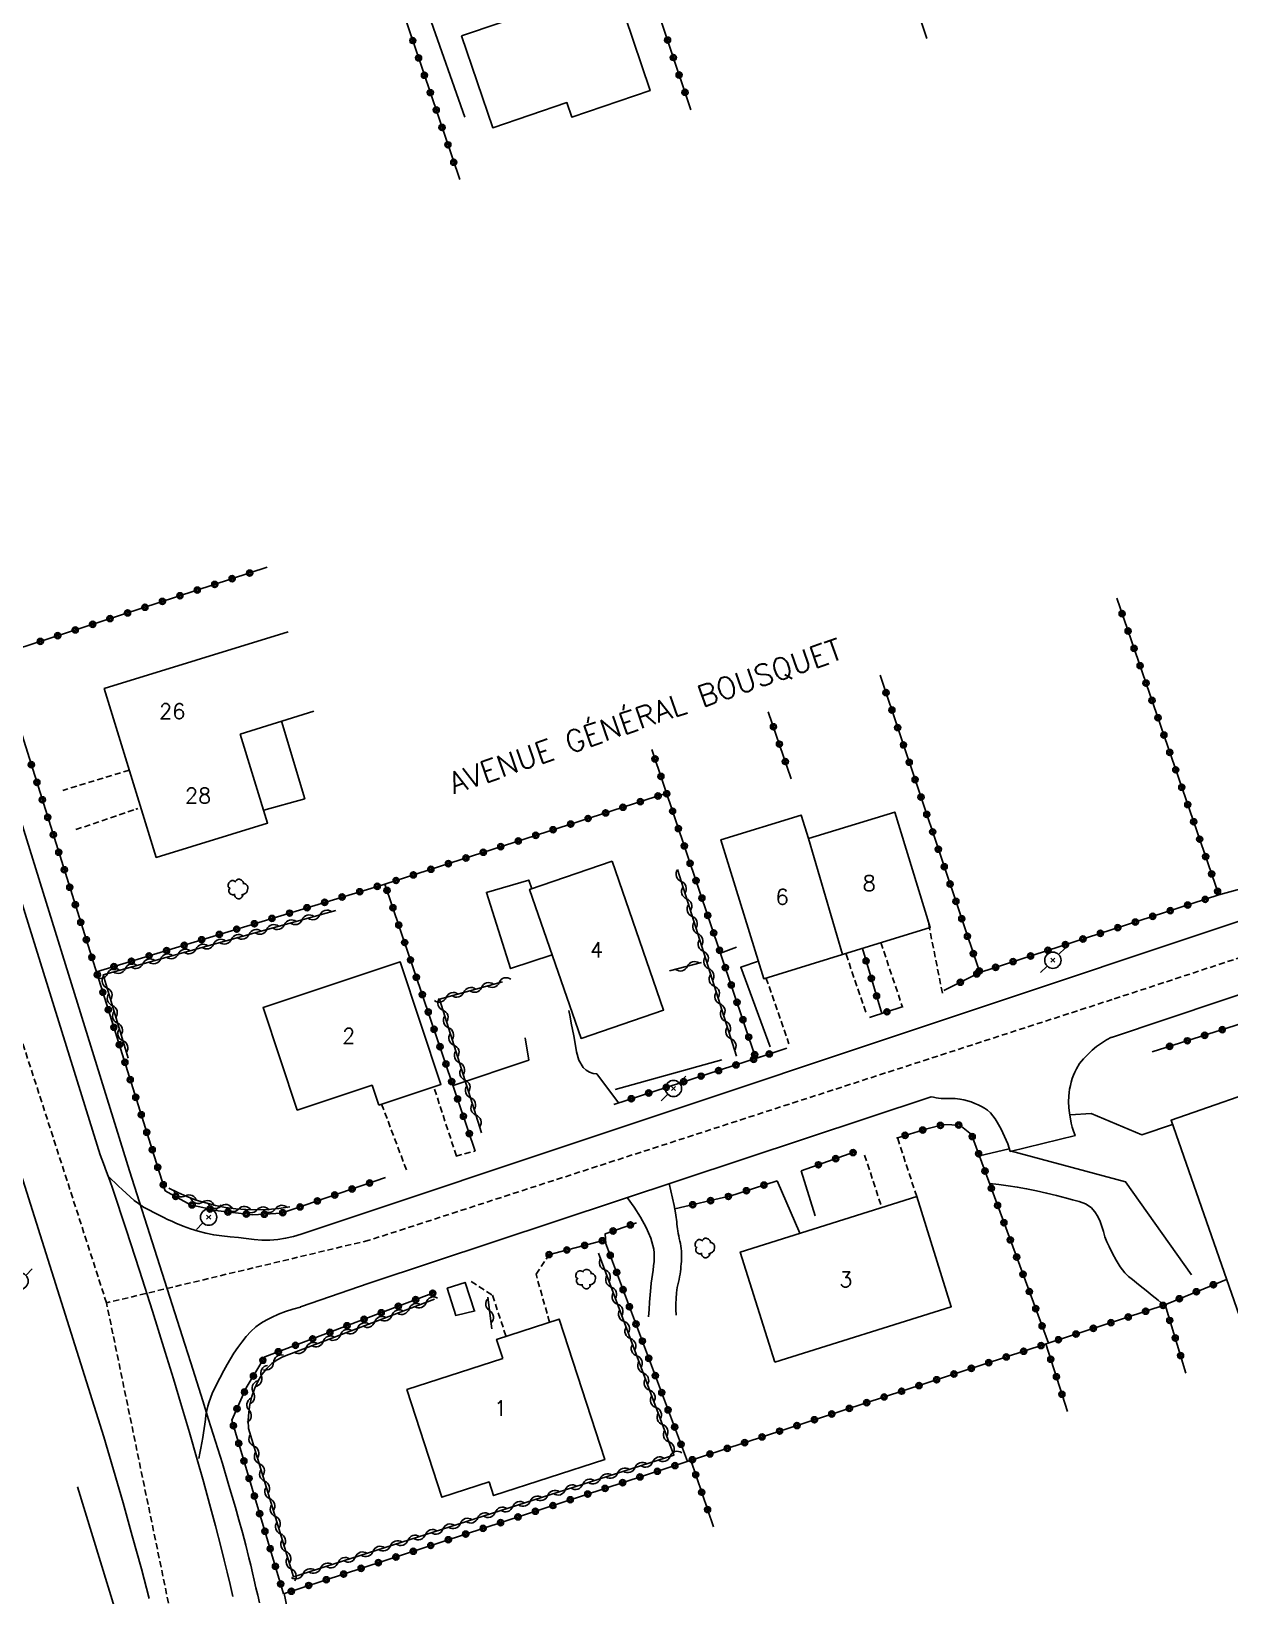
# Model space of a CAD drawing. Header units: millimetres. Extents: x 164000 to 165000, y 151998 to 153000.
# Drawn here: x 164403.9 to 164501.8, y 152279.8 to 152407.7 of the extents above; entities that cross this region are included whole.
import ezdxf
from ezdxf.enums import TextEntityAlignment as Align

# ---------------------------------------------------------------- set-up
doc = ezdxf.new("R2010")
doc.units = ezdxf.units.MM
doc.linetypes.add('DASHED', pattern=[0.75, 0.5, -0.25])
doc.layers.get('0').update_dxf_attribs({"linetype": 'CONTINUOUS'})
for name, color, linetype in [('W0001', 6, 'DASHED'), ('W0008', 7, 'CONTINUOUS'), ('W0014', 7, 'CONTINUOUS'), ('W0017', 7, 'CONTINUOUS'), ('W0051', 7, 'CONTINUOUS'), ('W0101', 7, 'CONTINUOUS'), ('W0104', 1, 'CONTINUOUS'), ('W0105', 7, 'CONTINUOUS'), ('W0112', 1, 'DASHED'), ('W0211', 2, 'CONTINUOUS'), ('W0214', 2, 'CONTINUOUS'), ('W0300', 7, 'CONTINUOUS'), ('W0310', 3, 'CONTINUOUS'), ('W0323', 7, 'CONTINUOUS'), ('W0330', 7, 'CONTINUOUS'), ('W0473', 7, 'CONTINUOUS'), ('W0989', 7, 'CONTINUOUS'), ('W0991', 7, 'CONTINUOUS'), ('W1102', 7, 'CONTINUOUS')]:
    doc.layers.add(name, color=color, linetype=linetype)
doc.styles.get("Standard").update_dxf_attribs({"font": 'romans.shx', "width": 0.85})

# ---------------------------------------------------------------- blocks, each defined once
blk = doc.blocks.new('T473')
for p, q in [((-0.166667, 0.166667), (0.166667, -0.166667)), ((-0.166667, -0.166667), (0.166667, 0.166667)), ((0.500001, 0.500001), (1.000002, 1.000002)), ((-1.000002, -1.000002), (-0.500001, -0.500001))]:
    blk.add_line(p, q)
blk.add_ellipse((0, 0), major_axis=(0.471405, 0.471405), ratio=1, start_param=5.4977871438, end_param=11.780972451)
blk = doc.blocks.new('T300')
for p, q in [((-0.8, 0.51), (-0.86, 0.34)), ((-0.86, 0.34), (-0.86, 0.17)), ((-0.86, 0.17), (-0.74, 0.06)), ((-0.69, 0.63), (-0.8, 0.51)), ((-0.8, -0.06), (-0.74, 0.06)), ((-0.74, 0.06), (-0.69, 0.11)), ((-0.57, 0.69), (-0.69, 0.63)), ((-0.46, 0.69), (-0.57, 0.69)), ((-0.29, 0.63), (-0.46, 0.69)), ((-0.29, 0.63), (-0.17, 0.74)), ((-0.23, 0.57), (-0.29, 0.63)), ((-0.17, 0.74), (-0.06, 0.8)), ((-0.06, 0.8), (0.06, 0.8)), ((0.06, 0.8), (0.23, 0.74)), ((0.23, 0.74), (0.34, 0.63)), ((0.34, 0.63), (0.4, 0.51)), ((0.46, 0.46), (0.34, 0.46)), ((0.4, 0.51), (0.4, 0.46)), ((0.57, 0.4), (0.46, 0.46)), ((0.57, 0.4), (0.69, 0.29)), ((0.69, 0.29), (0.74, 0.17)), ((0.74, 0.06), (0.69, -0.17)), ((0.74, 0.17), (0.74, 0.06)), ((-0.8, -0.17), (-0.8, -0.06)), ((-0.8, -0.23), (-0.8, -0.17)), ((-0.74, -0.34), (-0.8, -0.23)), ((-0.69, -0.4), (-0.74, -0.34)), ((-0.51, -0.46), (-0.69, -0.4)), ((-0.4, -0.46), (-0.51, -0.46)), ((-0.4, -0.46), (-0.34, -0.46)), ((-0.34, -0.46), (-0.34, -0.4)), ((-0.34, -0.51), (-0.34, -0.46)), ((-0.29, -0.63), (-0.34, -0.51)), ((-0.17, -0.74), (-0.29, -0.63)), ((-0.06, -0.8), (-0.17, -0.74)), ((0.06, -0.8), (-0.06, -0.8)), ((0.17, -0.74), (0.06, -0.8)), ((0.23, -0.69), (0.17, -0.74)), ((0.29, -0.46), (0.23, -0.46)), ((0.29, -0.63), (0.23, -0.69)), ((0.46, -0.4), (0.29, -0.46)), ((0.34, -0.51), (0.29, -0.63)), ((0.34, -0.51), (0.34, -0.46)), ((0.57, -0.34), (0.46, -0.4)), ((0.63, -0.29), (0.57, -0.34)), ((0.69, -0.17), (0.63, -0.29))]:
    blk.add_line(p, q)
blk = doc.blocks.new('t323o')
at = {"color": 0, "linetype": 'Continuous'}
for radius in [0.25, 0.15]:
    blk.add_circle((0, 0), radius, dxfattribs=at)
blk = doc.blocks.new('t310o')
at = {"color": 0, "linetype": 'Continuous'}
for centre, start, end in [((-0.5, 0.38), 216.8699, 323.1304), ((0.5, -0.37), 36.8699, 143.1303)]:
    blk.add_arc(centre, 0.625, start, end, dxfattribs=at)

msp = doc.modelspace()

# ---------------------------------------------------------------- linework, layer by layer
at = {"layer": 'W0001'}
for points in [[(164410.03, 152303.73), (164394.25, 152352.67), (164375.81, 152409.15)], [(164550.6, 152347.71), (164492.25, 152328.54), (164431.49, 152308.85), (164410.03, 152303.73)], [(164424.34, 152234.37), (164410.03, 152303.73)]]:
    msp.add_lwpolyline(points, dxfattribs=at)
at = {"layer": 'W0008'}
for points in [[(164391.19, 152351.76), (164409.81, 152292.78)], [(164530.7, 152344.31), (164425.94, 152309.36)], [(164492.19, 152325.44), (164537.2, 152340.54)], [(164489.2, 152317.43), (164489.08, 152317.76), (164488.98, 152318.09), (164488.89, 152318.43), (164488.82, 152318.78), (164488.75, 152319.24), (164488.69, 152319.7), (164488.67, 152320.17), (164488.69, 152320.64), (164488.72, 152320.93), (164488.76, 152321.21), (164488.82, 152321.5), (164488.89, 152321.78), (164488.97, 152322.07), (164489.07, 152322.34), (164489.18, 152322.61), (164489.31, 152322.88), (164489.57, 152323.3), (164489.89, 152323.69), (164490.24, 152324.05), (164490.6, 152324.39), (164490.97, 152324.69), (164491.36, 152324.98), (164491.77, 152325.23), (164492.19, 152325.46)], [(164425.88, 152303.41), (164431.49, 152305.35), (164477.44, 152320.58)], [(164477.44, 152320.58), (164477.64, 152320.54), (164477.84, 152320.5), (164478.05, 152320.47), (164478.25, 152320.45), (164478.44, 152320.43), (164478.64, 152320.43), (164478.83, 152320.43), (164479.02, 152320.43), (164479.21, 152320.43), (164479.4, 152320.43), (164479.6, 152320.42), (164479.79, 152320.39), (164480.1, 152320.33), (164480.41, 152320.25), (164480.71, 152320.16), (164481, 152320.04), (164481.28, 152319.93), (164481.55, 152319.8), (164481.81, 152319.65), (164482.05, 152319.48), (164482.28, 152319.26), (164482.49, 152319.02), (164482.67, 152318.77), (164482.84, 152318.51), (164483.16, 152317.93), (164483.45, 152317.34), (164483.7, 152316.73), (164483.91, 152316.11)], [(164483.91, 152316.11), (164489.23, 152317.43)], [(164425.94, 152309.36), (164425.31, 152309.17), (164424.67, 152309.02), (164424.03, 152308.91), (164423.37, 152308.85), (164422.73, 152308.85), (164422.09, 152308.91), (164421.45, 152308.99), (164420.81, 152309.07), (164420.14, 152309.14), (164419.47, 152309.2), (164418.8, 152309.29), (164418.14, 152309.42), (164417.51, 152309.59), (164416.9, 152309.79), (164416.29, 152310.01), (164415.69, 152310.25), (164415.36, 152310.4), (164415.03, 152310.55), (164414.71, 152310.71), (164414.39, 152310.88), (164413.95, 152311.1), (164413.5, 152311.33), (164413.06, 152311.57), (164412.64, 152311.85), (164412.29, 152312.11), (164411.96, 152312.41), (164411.64, 152312.71), (164411.32, 152313.01), (164411.02, 152313.28), (164410.73, 152313.56), (164410.43, 152313.83), (164410.14, 152314.12)], [(164417.58, 152291), (164417.66, 152291.43), (164417.74, 152291.86), (164417.82, 152292.29), (164417.9, 152292.73), (164417.96, 152293.09), (164418.01, 152293.46), (164418.06, 152293.82), (164418.11, 152294.19), (164418.16, 152294.55), (164418.23, 152294.92), (164418.31, 152295.28), (164418.41, 152295.64), (164418.66, 152296.31), (164418.96, 152296.95), (164419.29, 152297.58), (164419.63, 152298.2), (164419.89, 152298.68), (164420.16, 152299.16), (164420.45, 152299.63), (164420.76, 152300.09), (164421.09, 152300.53), (164421.45, 152300.97), (164421.83, 152301.38), (164422.24, 152301.76), (164422.54, 152301.99), (164422.85, 152302.19), (164423.18, 152302.37), (164423.51, 152302.54), (164424.08, 152302.8), (164424.67, 152303.02), (164425.27, 152303.22), (164425.88, 152303.38)], [(164409.81, 152292.78), (164410.61, 152290.08), (164411.38, 152287.38), (164412.14, 152284.68), (164412.88, 152281.97), (164413.53, 152279.56)]]:
    msp.add_lwpolyline(points, dxfattribs=at)
at = {"layer": 'W0014'}
for points in [[(164409.51, 152315.84), (164398.09, 152352.51)], [(164461.53, 152332.83), (164460.22, 152332.33)], [(164464.28, 152324.66), (164461.88, 152331.18), (164463.32, 152331.66)], [(164420.36, 152279.72), (164420.13, 152280.71), (164419.9, 152281.71), (164419.66, 152282.7), (164419.41, 152283.69), (164418.94, 152285.51), (164418.45, 152287.31), (164417.95, 152289.12), (164417.44, 152290.92), (164416.81, 152293.12), (164416.16, 152295.32), (164415.5, 152297.52), (164414.83, 152299.71), (164413.79, 152303.05), (164412.73, 152306.39), (164411.65, 152309.72), (164410.54, 152313.03), (164410.29, 152313.74), (164410.04, 152314.44), (164409.78, 152315.14), (164409.51, 152315.84)], [(164464.85, 152313.71), (164466.71, 152309.42)], [(164467.95, 152310.85), (164466.82, 152314.52)], [(164429.39, 152254.24), (164428.85, 152259.8), (164427.15, 152267.59), (164424.56, 152279.96)]]:
    msp.add_lwpolyline(points, dxfattribs=at)
at = {"layer": 'W0017'}
for points in [[(164450.12, 152322.47), (164449.81, 152322.5), (164449.5, 152322.6), (164449.23, 152322.77), (164448.99, 152322.98), (164448.63, 152323.58), (164448.45, 152324.26), (164448.35, 152324.94), (164448.24, 152325.57), (164448.12, 152326.09), (164448.01, 152326.61), (164447.92, 152327.13), (164447.83, 152327.65)], [(164444.25, 152325.41), (164444.54, 152323.58), (164438.36, 152321.5)], [(164451.87, 152320.08), (164450.12, 152322.47)], [(164497.17, 152318.33), (164494.65, 152317.48), (164490.52, 152319.21), (164488.8, 152319.12)], [(164483.89, 152316.16), (164493.33, 152313.63), (164498.72, 152306.02)], [(164456.6, 152302.73), (164456.58, 152303.18), (164456.57, 152303.64), (164456.59, 152304.09), (164456.62, 152304.54), (164456.65, 152304.76), (164456.69, 152304.98), (164456.73, 152305.2), (164456.78, 152305.42), (164456.83, 152305.63), (164456.88, 152305.85), (164456.92, 152306.07), (164456.95, 152306.29), (164456.97, 152306.5), (164456.99, 152306.71), (164457.01, 152306.92), (164457.03, 152307.12), (164457.04, 152307.33), (164457.04, 152307.54), (164457.04, 152307.75), (164457.03, 152307.96), (164457.01, 152308.17), (164456.98, 152308.38), (164456.94, 152308.58), (164456.9, 152308.79), (164456.85, 152308.99), (164456.81, 152309.2), (164456.77, 152309.4), (164456.73, 152309.61), (164456.71, 152309.79), (164456.68, 152309.98), (164456.66, 152310.16), (164456.64, 152310.35), (164456.62, 152310.54), (164456.6, 152310.72), (164456.57, 152310.91), (164456.54, 152311.09), (164456.43, 152311.69), (164456.31, 152312.29), (164456.17, 152312.89), (164456.02, 152313.48)], [(164452.6, 152312.35), (164453.17, 152311.57), (164453.69, 152310.75), (164454.14, 152309.9), (164454.52, 152309.01), (164454.62, 152308.73), (164454.7, 152308.43), (164454.76, 152308.13), (164454.79, 152307.83), (164454.8, 152307.47), (164454.79, 152307.11), (164454.75, 152306.76), (164454.71, 152306.4), (164454.66, 152306.05), (164454.6, 152305.7), (164454.56, 152305.35), (164454.52, 152305), (164454.47, 152304.4), (164454.42, 152303.8), (164454.38, 152303.2), (164454.33, 152302.6)]]:
    msp.add_lwpolyline(points, dxfattribs=at)
at = {"layer": 'W0051'}
for points in [[(164416.44, 152300.36), (164411.91, 152314.52), (164400.58, 152351)], [(164422.53, 152279.2), (164422.39, 152279.82), (164422.25, 152280.43), (164422.11, 152281.05), (164421.97, 152281.66), (164421.82, 152282.27), (164421.67, 152282.88), (164421.41, 152283.92), (164421.14, 152284.95), (164420.86, 152285.98), (164420.57, 152287.01), (164420.04, 152288.81), (164419.5, 152290.6), (164418.94, 152292.39), (164418.38, 152294.18), (164417.9, 152295.73), (164417.41, 152297.27), (164416.92, 152298.82), (164416.42, 152300.36)]]:
    msp.add_lwpolyline(points, dxfattribs=at)
at = {"layer": 'W0101'}
for points in [[(164439.06, 152407.34), (164445.37, 152409.47), (164442.76, 152417.19), (164448.93, 152419.27), (164454.47, 152402.87), (164448.06, 152400.7), (164447.66, 152401.88), (164441.6, 152399.83), (164439.06, 152407.34)], [(164451.37, 152339.86), (164455.57, 152327.68), (164448.82, 152325.35), (164444.62, 152337.54), (164451.37, 152339.86)], [(164432.28, 152319.9), (164437.37, 152321.59), (164434.04, 152331.61), (164422.83, 152327.89), (164425.62, 152319.5), (164431.74, 152321.53), (164432.28, 152319.9)], [(164512.31, 152304.11), (164506.14, 152321.82), (164497.06, 152318.66), (164503.24, 152300.94), (164512.31, 152304.11)], [(164464.66, 152298.87), (164479.09, 152303.41), (164476.26, 152312.42), (164461.83, 152307.89), (164464.66, 152298.87)], [(164442.42, 152299.18), (164434.59, 152296.64), (164437.45, 152287.84), (164441.3, 152289.09), (164441.67, 152287.97), (164450.76, 152290.92), (164447.03, 152302.4), (164441.92, 152300.74), (164442.42, 152299.18)]]:
    msp.add_lwpolyline(points, close=True, dxfattribs=at)
for points in [[(164424.87, 152358.6), (164409.84, 152353.97), (164414.1, 152340.16), (164423.2, 152342.97), (164420.95, 152350.25)], [(164420.95, 152350.25), (164426.97, 152352.11)], [(164470.2, 152332.23), (164463.75, 152330.24), (164460.26, 152341.6), (164466.82, 152343.62), (164467.41, 152341.7)], [(164467.41, 152341.7), (164474.46, 152343.87), (164477.37, 152334.43), (164470.2, 152332.23)]]:
    msp.add_lwpolyline(points, dxfattribs=at)
at = {"layer": 'W0104'}
for points in [[(164422.88, 152344.01), (164426.23, 152344.96), (164424.33, 152351.29)], [(164446.47, 152332.18), (164443.06, 152331.07), (164441.09, 152337.3), (164444.54, 152338.3), (164444.81, 152337.6)]]:
    msp.add_lwpolyline(points, dxfattribs=at)
at = {"layer": 'W0105'}
msp.add_lwpolyline([(164440.17, 152303.08), (164438.58, 152302.7), (164437.88, 152304.92), (164439.34, 152305.4), (164440.1, 152303.06)], dxfattribs=at)
at = {"layer": 'W0112'}
for points in [[(164411.9, 152347.3), (164406.47, 152345.64)], [(164407.52, 152342.43), (164412.59, 152344.15), (164412.43, 152344.1)], [(164478.36, 152329.05), (164477.15, 152335.13)], [(164473.33, 152333.19), (164475.07, 152328)], [(164472.1, 152327.51), (164470.46, 152332.31)], [(164463.94, 152330.3), (164465.82, 152324.92)], [(164438.63, 152315.74), (164436.78, 152321.4)], [(164432.52, 152319.98), (164434.54, 152314.62)], [(164476.26, 152312.42), (164474.66, 152317.32)], [(164438.58, 152315.73), (164440.17, 152316.15)], [(164472, 152315.81), (164473.41, 152311.53)], [(164446.25, 152302.15), (164445.14, 152306.07), (164446.22, 152307.68)], [(164439.85, 152305.48), (164441.58, 152304.35), (164442.69, 152300.99)]]:
    msp.add_lwpolyline(points, dxfattribs=at)
at = {"layer": 'W0211'}
msp.add_lwpolyline([(164482.21, 152313.5), (164482.97, 152313.41), (164483.73, 152313.31), (164484.48, 152313.2), (164485.24, 152313.06), (164486.06, 152312.89), (164486.88, 152312.71), (164487.69, 152312.51), (164488.5, 152312.28), (164489, 152312.15), (164489.54, 152312.03), (164490.06, 152311.84), (164490.52, 152311.52), (164490.83, 152311.18), (164491.07, 152310.8), (164491.25, 152310.39), (164491.4, 152309.97), (164491.53, 152309.56), (164491.65, 152309.14), (164491.8, 152308.73), (164491.98, 152308.34), (164492.27, 152307.78), (164492.56, 152307.23), (164492.89, 152306.69), (164493.27, 152306.18), (164493.56, 152305.89), (164493.89, 152305.63), (164494.22, 152305.38), (164494.54, 152305.13), (164495.02, 152304.73), (164495.51, 152304.34), (164495.99, 152303.94), (164496.47, 152303.55)], dxfattribs=at)
at = {"layer": 'W0214'}
msp.add_lwpolyline([(164483.82, 152316.32), (164481.38, 152315.75)], dxfattribs=at)
at = {"layer": 'W0300'}
for points in [[(164433.49, 152417.29), (164439.31, 152400.7)], [(164460.32, 152323.6), (164451.61, 152321.18)]]:
    msp.add_lwpolyline(points, dxfattribs=at)
at = {"layer": 'W0310'}
for points in [[(164461.53, 152323.9), (164456.7, 152339.16)], [(164411.81, 152323.74), (164409.76, 152330.56), (164428.79, 152335.82)], [(164458.67, 152331.56), (164456.06, 152330.88)], [(164440.69, 152317.64), (164437.26, 152328.57), (164442.39, 152329.99)], [(164425.02, 152311.58), (164424.13, 152311.45), (164423.23, 152311.37), (164422.33, 152311.34), (164421.43, 152311.36), (164420.6, 152311.43), (164419.77, 152311.54), (164418.95, 152311.7), (164418.14, 152311.9), (164417.36, 152312.14), (164416.6, 152312.42), (164415.85, 152312.75), (164415.12, 152313.11)], [(164421.65, 152293.45), (164425.32, 152281.32), (164456.41, 152291.27), (164450.26, 152307.8)], [(164436.83, 152304.03), (164424.94, 152299.52)], [(164441.2, 152304.19), (164441.52, 152301.6)], [(164424.94, 152299.52), (164424.44, 152299.33), (164423.97, 152299.07), (164423.54, 152298.76), (164423.16, 152298.39), (164422.74, 152297.87), (164422.4, 152297.3), (164422.13, 152296.69), (164421.92, 152296.07), (164421.76, 152295.43), (164421.66, 152294.78), (164421.62, 152294.12), (164421.65, 152293.45)]]:
    msp.add_lwpolyline(points, dxfattribs=at)
at = {"layer": 'W0323'}
for points in [[(164477.09, 152407.12), (164469.11, 152430.9), (164447.32, 152423.92)], [(164449.94, 152424.76), (164457.8, 152401.3)], [(164439.74, 152421.33), (164392.66, 152405.72), (164390.37, 152403.61), (164388.83, 152401.03), (164387.99, 152398.9), (164388.13, 152396.17), (164389.99, 152390.56), (164401.07, 152356.66), (164423.15, 152363.88)], [(164431.18, 152418.49), (164438.9, 152395.59)], [(164473.27, 152355.05), (164481.41, 152330.75), (164500.96, 152337.09), (164492.62, 152361.35)], [(164466.01, 152346.58), (164464.13, 152352.07)], [(164402.99, 152350.6), (164414.83, 152312.9), (164416.9, 152311.76), (164419.17, 152311.25), (164422, 152310.93), (164424.34, 152311.06), (164432.84, 152313.98)], [(164454.61, 152348.97), (164463.12, 152323.71), (164465.63, 152324.57)], [(164440.17, 152316.15), (164432.79, 152337.98), (164455.81, 152345.41)], [(164500.96, 152337.09), (164509.53, 152339.43)], [(164432.9, 152338.01), (164409.2, 152330.8)], [(164473.4, 152327.39), (164471.82, 152332.72)], [(164478.49, 152329.27), (164481.41, 152330.75)], [(164509.67, 152328.75), (164495.51, 152324.25)], [(164472.4, 152327.06), (164475.15, 152327.97)], [(164451.5, 152319.96), (164463.5, 152323.84)], [(164474.61, 152317.21), (164477.09, 152317.97), (164478.49, 152318.32), (164479.79, 152318.26), (164480.73, 152317.51), (164487.03, 152300.44)], [(164466.82, 152314.52), (164471.21, 152316.08)], [(164460.91, 152312.44), (164464.85, 152313.71)], [(164460.94, 152312.45), (164456.49, 152311.41)], [(164453.36, 152310.28), (164450.8, 152309.39), (164450.85, 152308.57)], [(164446.05, 152307.64), (164450.75, 152308.85), (164457.52, 152290.77)], [(164498.27, 152297.99), (164496.56, 152303.57), (164424.51, 152279.94), (164420.27, 152294.13), (164421.46, 152296.77), (164422.97, 152299.31), (164436.97, 152304.62)], [(164496.34, 152303.5), (164501.59, 152305.65)], [(164486.82, 152300.37), (164488.59, 152294.84)], [(164459.64, 152285.41), (164457.8, 152290.86)]]:
    msp.add_lwpolyline(points, dxfattribs=at)
at = {"layer": 'W0330'}
msp.add_lwpolyline([(164413.94, 152265.89), (164410.78, 152278.46), (164407.67, 152288.7)], dxfattribs=at)
at = {"layer": 'W1102'}
msp.add_lwpolyline([(164467.41, 152341.7), (164470.2, 152332.23)], dxfattribs=at)

# ---------------------------------------------------------------- block references
at = {"layer": 'W0300'}
for p in [(164420.84, 152337.57), (164459, 152308.21), (164449.26, 152305.67)]:
    msp.add_blockref('T300', p, dxfattribs=at)
at = {"layer": 'W0310'}
for p, rotation in [((164457.01, 152338.2), 107.5497888634398), ((164457.46, 152336.77), 107.5497888634398), ((164424.58, 152334.65), 15.44036334535056), ((164426.02, 152335.05), 15.44036334535056), ((164427.47, 152335.45), 15.44036334535056), ((164457.91, 152335.34), 107.5497888634398), ((164420.24, 152333.46), 15.44036334535056), ((164421.69, 152333.86), 15.44036334535056), ((164423.13, 152334.26), 15.44036334535056), ((164458.37, 152333.91), 107.5497888634398), ((164415.9, 152332.26), 15.44036334535056), ((164417.35, 152332.66), 15.44036334535056), ((164418.79, 152333.06), 15.44036334535056), ((164458.82, 152332.48), 107.5497888634398), ((164411.56, 152331.06), 15.44036334535056), ((164413.01, 152331.46), 15.44036334535056), ((164414.46, 152331.86), 15.44036334535056), ((164457.51, 152331.26), 194.4524195682289), ((164459.27, 152331.05), 107.5497888634398), ((164410.12, 152330.66), 15.44036334535056), ((164410.08, 152329.48), 106.7200171657411), ((164440.69, 152329.52), 15.58629722847418), ((164442.13, 152329.92), 15.58629722847418), ((164459.72, 152329.62), 107.5497888634398), ((164410.51, 152328.05), 106.7200171657411), ((164437.8, 152328.71), 15.58629722847418), ((164439.24, 152329.12), 15.58629722847418), ((164460.18, 152328.19), 107.5497888634398), ((164410.94, 152326.61), 106.7200171657411), ((164437.54, 152327.66), 107.4103921422086), ((164460.63, 152326.76), 107.5497888634398), ((164411.37, 152325.17), 106.7200171657411), ((164437.99, 152326.23), 107.4103921422086), ((164461.08, 152325.33), 107.5497888634398), ((164438.44, 152324.8), 107.4103921422086), ((164438.89, 152323.37), 107.4103921422086), ((164439.34, 152321.94), 107.4103921422086), ((164439.79, 152320.51), 107.4103921422086), ((164440.24, 152319.08), 107.4103921422086), ((164416.48, 152312.48), 156.5379935907839), ((164417.89, 152311.98), 162.8278046753941), ((164419.35, 152311.62), 169.0887232382106), ((164420.83, 152311.41), 175.4575354067097), ((164422.33, 152311.34), 178.6601530526509), ((164423.83, 152311.42), 185.0362319888524), ((164450.77, 152306.43), 110.4022453623824), ((164451.29, 152305.03), 110.4022453623824), ((164451.81, 152303.62), 110.4022453623824), ((164433.35, 152302.71), 200.740919932253), ((164434.76, 152303.24), 200.740919932253), ((164436.16, 152303.77), 200.740919932253), ((164441.34, 152303.09), 277.1250217984822), ((164452.34, 152302.21), 110.4022453623824), ((164430.55, 152301.65), 200.740919932253), ((164431.95, 152302.18), 200.740919932253), ((164426.34, 152300.05), 200.740919932253), ((164427.74, 152300.58), 200.740919932253), ((164429.15, 152301.12), 200.740919932253), ((164452.86, 152300.81), 110.4022453623824), ((164423.68, 152298.86), 216.1445851703467), ((164453.38, 152299.4), 110.4022453623824), ((164422.68, 152297.76), 239.4027473365425), ((164453.91, 152298), 110.4022453623824), ((164422.03, 152296.41), 250.8265639369791), ((164454.43, 152296.59), 110.4022453623824), ((164421.68, 152294.95), 261.3320585105952), ((164454.95, 152295.18), 110.4022453623824), ((164455.48, 152293.78), 110.4022453623824), ((164422.08, 152292.02), 286.8159875427275), ((164456, 152292.37), 110.4022453623824), ((164456.1, 152291.17), 17.74647375389056), ((164422.52, 152290.58), 286.8159875427275), ((164453.24, 152290.26), 17.74647375389056), ((164454.67, 152290.71), 17.74647375389056), ((164422.95, 152289.15), 286.8159875427275), ((164448.96, 152288.89), 17.74647375389056), ((164450.39, 152289.34), 17.74647375389056), ((164451.81, 152289.8), 17.74647375389056), ((164423.38, 152287.71), 286.8159875427275), ((164444.67, 152287.51), 17.74647375389056), ((164446.1, 152287.97), 17.74647375389056), ((164447.53, 152288.43), 17.74647375389056), ((164423.82, 152286.28), 286.8159875427275), ((164440.39, 152286.14), 17.74647375389056), ((164441.81, 152286.6), 17.74647375389056), ((164443.24, 152287.06), 17.74647375389056), ((164424.25, 152284.84), 286.8159875427275), ((164436.1, 152284.77), 17.74647375389056), ((164437.53, 152285.23), 17.74647375389056), ((164438.96, 152285.69), 17.74647375389056), ((164424.69, 152283.4), 286.8159875427275), ((164433.24, 152283.86), 17.74647375389056), ((164434.67, 152284.31), 17.74647375389056), ((164425.12, 152281.97), 286.8159875427275), ((164428.96, 152282.48), 17.74647375389056), ((164430.38, 152282.94), 17.74647375389056), ((164431.81, 152283.4), 17.74647375389056), ((164426.1, 152281.57), 17.74647375389056), ((164427.53, 152282.03), 17.74647375389056)]:
    msp.add_blockref('t310o', p, dxfattribs=dict(at, rotation=rotation))
at = {"layer": 'W0323'}
for p, rotation in [((164435.07, 152406.96), 288.6254253376992), ((164455.89, 152406.99), 288.503534326039), ((164435.54, 152405.54), 288.6254253376992), ((164456.37, 152405.57), 288.503534326039), ((164436.02, 152404.12), 288.6254253376992), ((164456.84, 152404.14), 288.503534326039), ((164436.5, 152402.7), 288.6254253376992), ((164457.32, 152402.72), 288.503534326039), ((164436.98, 152401.28), 288.6254253376992), ((164437.46, 152399.85), 288.6254253376992), ((164437.94, 152398.43), 288.6254253376992), ((164438.42, 152397.01), 288.6254253376992), ((164421.73, 152363.41), 18.09671229443286), ((164417.45, 152362.02), 18.09671229443286), ((164418.88, 152362.48), 18.09671229443286), ((164420.3, 152362.95), 18.09671229443286), ((164413.17, 152360.62), 18.09671229443286), ((164414.6, 152361.09), 18.09671229443286), ((164416.03, 152361.55), 18.09671229443286), ((164408.9, 152359.22), 18.09671229443286), ((164410.32, 152359.69), 18.09671229443286), ((164411.75, 152360.15), 18.09671229443286), ((164493.05, 152360.09), 108.9651161318195), ((164406.04, 152358.29), 18.09671229443286), ((164407.47, 152358.76), 18.09671229443286), ((164493.54, 152358.67), 108.9651161318195), ((164404.62, 152357.82), 18.09671229443286), ((164494.03, 152357.25), 108.9651161318195), ((164494.52, 152355.83), 108.9651161318195), ((164495, 152354.41), 108.9651161318195), ((164473.75, 152353.63), 288.5035343260573), ((164495.49, 152353), 108.9651161318195), ((164474.23, 152352.21), 288.5035343260573), ((164495.98, 152351.58), 108.9651161318195), ((164464.55, 152350.84), 108.9236370513945), ((164474.7, 152350.78), 288.5035343260573), ((164465.04, 152349.42), 108.9236370513945), ((164475.18, 152349.36), 288.5035343260573), ((164496.47, 152350.16), 108.9651161318195), ((164403.89, 152347.74), 287.4333335424881), ((164454.87, 152348.21), 288.6254253377186), ((164465.52, 152348), 108.9236370513945), ((164475.65, 152347.94), 288.5035343260573), ((164496.95, 152348.74), 108.9651161318195), ((164455.35, 152346.78), 288.6254253377186), ((164476.13, 152346.52), 288.5035343260573), ((164497.44, 152347.32), 108.9651161318195), ((164404.34, 152346.3), 287.4333335424881), ((164455.11, 152345.18), 17.89278282039286), ((164455.83, 152345.36), 288.6254253377186), ((164476.61, 152345.09), 288.5035343260573), ((164497.93, 152345.9), 108.9651161318195), ((164404.78, 152344.87), 287.4333335424881), ((164450.83, 152343.8), 17.89278282039286), ((164452.25, 152344.26), 17.89278282039286), ((164453.68, 152344.72), 17.89278282039286), ((164456.3, 152343.94), 288.6254253377186), ((164498.42, 152344.48), 108.9651161318195), ((164405.23, 152343.44), 287.4333335424881), ((164447.97, 152342.88), 17.89278282039286), ((164449.4, 152343.34), 17.89278282039286), ((164456.78, 152342.52), 288.6254253377186), ((164477.08, 152343.67), 288.5035343260573), ((164498.9, 152343.07), 108.9651161318195), ((164405.68, 152342.01), 287.4333335424881), ((164443.69, 152341.5), 17.89278282039286), ((164445.12, 152341.96), 17.89278282039286), ((164446.54, 152342.42), 17.89278282039286), ((164477.56, 152342.25), 288.5035343260573), ((164499.39, 152341.65), 108.9651161318195), ((164406.13, 152340.58), 287.4333335424881), ((164439.41, 152340.11), 17.89278282039286), ((164440.83, 152340.58), 17.89278282039286), ((164442.26, 152341.04), 17.89278282039286), ((164457.26, 152341.1), 288.6254253377186), ((164478.03, 152340.83), 288.5035343260573), ((164499.88, 152340.23), 108.9651161318195), ((164406.58, 152339.15), 287.4333335424881), ((164435.12, 152338.73), 17.89278282039286), ((164436.55, 152339.19), 17.89278282039286), ((164437.98, 152339.65), 17.89278282039286), ((164457.74, 152339.68), 288.6254253377186), ((164478.51, 152339.4), 288.5035343260573), ((164500.37, 152338.81), 108.9651161318195), ((164407.03, 152337.72), 287.4333335424881), ((164432.16, 152337.79), 196.9407697366597), ((164432.96, 152337.46), 108.7037920643856), ((164433.7, 152338.27), 17.89278282039286), ((164458.22, 152338.26), 288.6254253377186), ((164478.99, 152337.98), 288.5035343260573), ((164500.85, 152337.39), 108.9651161318195), ((164407.48, 152336.29), 287.4333335424881), ((164427.86, 152336.48), 196.9407697366597), ((164429.29, 152336.92), 196.9407697366597), ((164430.73, 152337.35), 196.9407697366597), ((164458.7, 152336.83), 288.6254253377186), ((164479.46, 152336.56), 288.5035343260573), ((164498.41, 152336.26), 17.95947784597879), ((164499.84, 152336.72), 17.95947784597879), ((164407.93, 152334.86), 287.4333335424881), ((164423.55, 152335.17), 196.9407697366597), ((164424.99, 152335.6), 196.9407697366597), ((164426.42, 152336.04), 196.9407697366597), ((164433.44, 152336.04), 108.7037920643856), ((164459.18, 152335.41), 288.6254253377186), ((164479.94, 152335.14), 288.5035343260573), ((164494.13, 152334.87), 17.95947784597879), ((164495.56, 152335.34), 17.95947784597879), ((164496.98, 152335.8), 17.95947784597879), ((164419.25, 152333.86), 196.9407697366597), ((164420.68, 152334.29), 196.9407697366597), ((164422.12, 152334.73), 196.9407697366597), ((164433.92, 152334.62), 108.7037920643856), ((164459.66, 152333.99), 288.6254253377186), ((164480.41, 152333.71), 288.5035343260573), ((164491.28, 152333.95), 17.95947784597879), ((164492.7, 152334.41), 17.95947784597879), ((164408.38, 152333.42), 287.4333335424881), ((164414.94, 152332.54), 196.9407697366597), ((164416.38, 152332.98), 196.9407697366597), ((164417.81, 152333.42), 196.9407697366597), ((164434.4, 152333.2), 108.7037920643856), ((164460.14, 152332.57), 288.6254253377186), ((164480.89, 152332.29), 288.5035343260573), ((164486.99, 152332.56), 17.95947784597879), ((164488.42, 152333.02), 17.95947784597879), ((164489.85, 152333.49), 17.95947784597879), ((164408.83, 152331.99), 287.4333335424881), ((164410.64, 152331.23), 196.9407697366597), ((164412.07, 152331.67), 196.9407697366597), ((164413.51, 152332.11), 196.9407697366597), ((164434.88, 152331.78), 108.7037920643856), ((164460.62, 152331.15), 288.6254253377186), ((164472.12, 152331.7), 106.5167857241798), ((164482.71, 152331.17), 17.95947784597879), ((164484.14, 152331.64), 17.95947784597879), ((164485.57, 152332.1), 17.95947784597879), ((164409.28, 152330.56), 287.4333335424881), ((164435.36, 152330.36), 108.7037920643856), ((164461.1, 152329.73), 288.6254253377186), ((164472.55, 152330.27), 106.5167857241798), ((164479.83, 152329.95), 26.98788436129085), ((164481.17, 152330.63), 26.98788436129085), ((164481.37, 152330.87), 288.5035343260573), ((164409.73, 152329.13), 287.4333335424881), ((164435.85, 152328.94), 108.7037920643856), ((164472.98, 152328.83), 106.5167857241798), ((164410.18, 152327.7), 287.4333335424881), ((164436.33, 152327.52), 108.7037920643856), ((164461.57, 152328.31), 288.6254253377186), ((164473.82, 152327.53), 18.43495506799892), ((164410.63, 152326.27), 287.4333335424881), ((164436.81, 152326.1), 108.7037920643856), ((164462.05, 152326.88), 288.6254253377186), ((164501.23, 152326.07), 197.6456189626023), ((164411.08, 152324.84), 287.4333335424881), ((164437.29, 152324.68), 108.7037920643856), ((164462.53, 152325.46), 288.6254253377186), ((164496.94, 152324.71), 197.6456189626023), ((164498.37, 152325.16), 197.6456189626023), ((164499.8, 152325.61), 197.6456189626023), ((164411.53, 152323.41), 287.4333335424881), ((164462.92, 152323.65), 17.90956595876459), ((164463.01, 152324.04), 288.6254253377186), ((164464.21, 152324.09), 18.98761266504104), ((164437.77, 152323.26), 108.7037920643856), ((164458.64, 152322.27), 17.90956595876459), ((164460.06, 152322.73), 17.90956595876459), ((164461.49, 152323.19), 17.90956595876459), ((164411.97, 152321.98), 287.4333335424881), ((164438.25, 152321.83), 108.7037920643856), ((164454.35, 152320.89), 17.90956595876459), ((164455.78, 152321.35), 17.90956595876459), ((164457.21, 152321.81), 17.90956595876459), ((164412.42, 152320.54), 287.4333335424881), ((164438.73, 152320.41), 108.7037920643856), ((164452.93, 152320.42), 17.90956595876459), ((164412.87, 152319.11), 287.4333335424881), ((164439.21, 152318.99), 108.7037920643856), ((164478.2, 152318.24), 14.03625308524962), ((164479.69, 152318.27), 357.6140467629503), ((164413.32, 152317.68), 287.4333335424881), ((164439.69, 152317.57), 108.7037920643856), ((164475.31, 152317.43), 16.92751398168523), ((164476.75, 152317.86), 16.92751398168523), ((164480.8, 152317.33), 290.2396688843503), ((164413.77, 152316.25), 287.4333335424881), ((164471.06, 152316.02), 19.58699442994861), ((164481.32, 152315.92), 290.2396688843503), ((164414.22, 152314.82), 287.4333335424881), ((164468.23, 152315.02), 19.58699442994861), ((164469.64, 152315.52), 19.58699442994861), ((164481.84, 152314.51), 290.2396688843503), ((164414.67, 152313.39), 287.4333335424881), ((164431.53, 152313.53), 18.9246442435868), ((164463.77, 152313.36), 17.84428934998564), ((164482.36, 152313.11), 290.2396688843503), ((164415.69, 152312.43), 331.3895326006453), ((164427.27, 152312.07), 18.9246442435868), ((164428.69, 152312.55), 18.9246442435868), ((164430.11, 152313.04), 18.9246442435868), ((164459.41, 152312.09), 193.0793636113223), ((164460.87, 152312.43), 193.0793636113223), ((164462.34, 152312.9), 17.84428934998564), ((164417.02, 152311.74), 347.254715108687), ((164418.48, 152311.41), 347.254715108687), ((164419.96, 152311.16), 353.4802130887164), ((164421.45, 152310.99), 353.4802130887164), ((164422.94, 152310.98), 3.289230926114337), ((164424.44, 152311.1), 18.9246442435868), ((164425.86, 152311.58), 18.9246442435868), ((164457.95, 152311.75), 193.0793636113223), ((164482.87, 152311.7), 290.2396688843503), ((164451.44, 152309.61), 199.1556218985007), ((164452.86, 152310.11), 199.1556218985007), ((164483.39, 152310.29), 290.2396688843503), ((164447.66, 152308.05), 14.50016281992206), ((164449.11, 152308.43), 14.50016281992206), ((164450.56, 152308.81), 14.50016281992206), ((164483.91, 152308.88), 290.2396688843503), ((164446.21, 152307.68), 14.50016281992206), ((164451.21, 152307.62), 290.538779360539), ((164484.43, 152307.48), 290.2396688843503), ((164451.73, 152306.22), 290.538779360539), ((164484.95, 152306.07), 290.2396688843503), ((164436.7, 152304.52), 20.78556441415707), ((164452.26, 152304.81), 290.538779360539), ((164485.47, 152304.66), 290.2396688843503), ((164499.12, 152304.64), 22.33828090965947), ((164500.51, 152305.21), 22.33828090965947), ((164432.49, 152302.92), 20.78556441415707), ((164433.89, 152303.45), 20.78556441415707), ((164435.3, 152303.99), 20.78556441415707), ((164452.78, 152303.41), 290.538779360539), ((164485.99, 152303.26), 290.2396688843503), ((164494.98, 152303.05), 198.1514361478), ((164496.4, 152303.52), 198.1514361478), ((164497.73, 152304.07), 22.33828090965947), ((164429.69, 152301.86), 20.78556441415707), ((164431.09, 152302.39), 20.78556441415707), ((164453.31, 152302), 290.538779360539), ((164486.51, 152301.85), 290.2396688843503), ((164490.7, 152301.65), 198.1514361478), ((164492.13, 152302.11), 198.1514361478), ((164493.55, 152302.58), 198.1514361478), ((164496.95, 152302.29), 107.0390520844918), ((164426.88, 152300.79), 20.78556441415707), ((164428.29, 152301.32), 20.78556441415707), ((164453.84, 152300.6), 290.538779360539), ((164487.85, 152300.71), 198.1514361478), ((164489.28, 152301.18), 198.1514361478), ((164497.39, 152300.86), 107.0390520844918), ((164422.81, 152299.04), 59.2158541835384), ((164424.08, 152299.73), 20.78556441415707), ((164425.48, 152300.26), 20.78556441415707), ((164454.36, 152299.2), 290.538779360539), ((164483.58, 152299.31), 198.1514361478), ((164485, 152299.78), 198.1514361478), ((164486.43, 152300.24), 198.1514361478), ((164487.22, 152299.12), 287.7814443666368), ((164497.83, 152299.42), 107.0390520844918), ((164422.04, 152297.75), 59.2158541835384), ((164454.89, 152297.79), 290.538779360539), ((164479.3, 152297.91), 198.1514361478), ((164480.73, 152298.38), 198.1514361478), ((164482.15, 152298.84), 198.1514361478), ((164421.31, 152296.44), 65.82088401757112), ((164475.02, 152296.51), 198.1514361478), ((164476.45, 152296.97), 198.1514361478), ((164477.88, 152297.44), 198.1514361478), ((164487.68, 152297.69), 287.7814443666368), ((164455.42, 152296.39), 290.538779360539), ((164472.17, 152295.57), 198.1514361478), ((164473.6, 152296.04), 198.1514361478), ((164488.13, 152296.26), 287.7814443666368), ((164420.7, 152295.07), 65.82088401757112), ((164455.94, 152294.98), 290.538779360539), ((164467.9, 152294.17), 198.1514361478), ((164469.32, 152294.64), 198.1514361478), ((164470.75, 152295.1), 198.1514361478), ((164420.41, 152293.68), 106.6192671757436), ((164456.47, 152293.58), 290.538779360539), ((164463.62, 152292.77), 198.1514361478), ((164465.05, 152293.24), 198.1514361478), ((164466.47, 152293.7), 198.1514361478), ((164420.84, 152292.24), 106.6192671757436), ((164456.99, 152292.17), 290.538779360539), ((164459.35, 152291.37), 198.1514361478), ((164460.77, 152291.83), 198.1514361478), ((164462.2, 152292.3), 198.1514361478), ((164421.26, 152290.81), 106.6192671757436), ((164456.49, 152290.43), 198.1514361478), ((164457.92, 152290.9), 198.1514361478), ((164421.69, 152289.37), 106.6192671757436), ((164452.22, 152289.03), 198.1514361478), ((164453.64, 152289.5), 198.1514361478), ((164455.07, 152289.96), 198.1514361478), ((164458.2, 152289.67), 108.6420968291112), ((164422.12, 152287.93), 106.6192671757436), ((164447.94, 152287.63), 198.1514361478), ((164449.37, 152288.09), 198.1514361478), ((164450.79, 152288.56), 198.1514361478), ((164458.68, 152288.25), 108.6420968291112), ((164422.55, 152286.49), 106.6192671757436), ((164443.67, 152286.23), 198.1514361478), ((164445.09, 152286.69), 198.1514361478), ((164446.52, 152287.16), 198.1514361478), ((164459.16, 152286.83), 108.6420968291112), ((164422.98, 152285.06), 106.6192671757436), ((164440.82, 152285.29), 198.1514361478), ((164442.24, 152285.76), 198.1514361478), ((164436.54, 152283.89), 198.1514361478), ((164437.97, 152284.36), 198.1514361478), ((164439.39, 152284.82), 198.1514361478), ((164423.41, 152283.62), 106.6192671757436), ((164432.26, 152282.49), 198.1514361478), ((164433.69, 152282.95), 198.1514361478), ((164435.11, 152283.42), 198.1514361478), ((164423.84, 152282.18), 106.6192671757436), ((164429.41, 152281.55), 198.1514361478), ((164430.84, 152282.02), 198.1514361478), ((164424.27, 152280.75), 106.6192671757436), ((164425.14, 152280.15), 198.1514361478), ((164426.56, 152280.62), 198.1514361478), ((164427.99, 152281.09), 198.1514361478)]:
    msp.add_blockref('t323o', p, dxfattribs=dict(at, rotation=rotation))
at = {"layer": 'W0473'}
for p in [(164487.39, 152331.75), (164456.38, 152321.26), (164418.38, 152310.74), (164402.96, 152305.51)]:
    msp.add_blockref('T473', p, dxfattribs=at)

# ---------------------------------------------------------------- texts
at = {"layer": 'W0989'}
msp.add_text('AVENUE GÉNÉRAL BOUSQUET  ', height=1.75, rotation=19.2105, dxfattribs=at).set_placement((164438.4, 152345.33))
at = {"layer": 'W0991'}
for s, p in [('26', (164415.4, 152352.11)), ('28', (164417.52, 152345.21)), ('8', (164472.37, 152338.05)), ('6', (164465.26, 152336.93)), ('4', (164450.1, 152332.61)), ('2', (164429.83, 152325.56)), ('3', (164470.46, 152305.65)), ('1', (164442.24, 152295.12))]:
    msp.add_text(s, height=1.25, dxfattribs=at).set_placement(p, align=Align.MIDDLE_CENTER)

doc.saveas('drawing.dxf')
